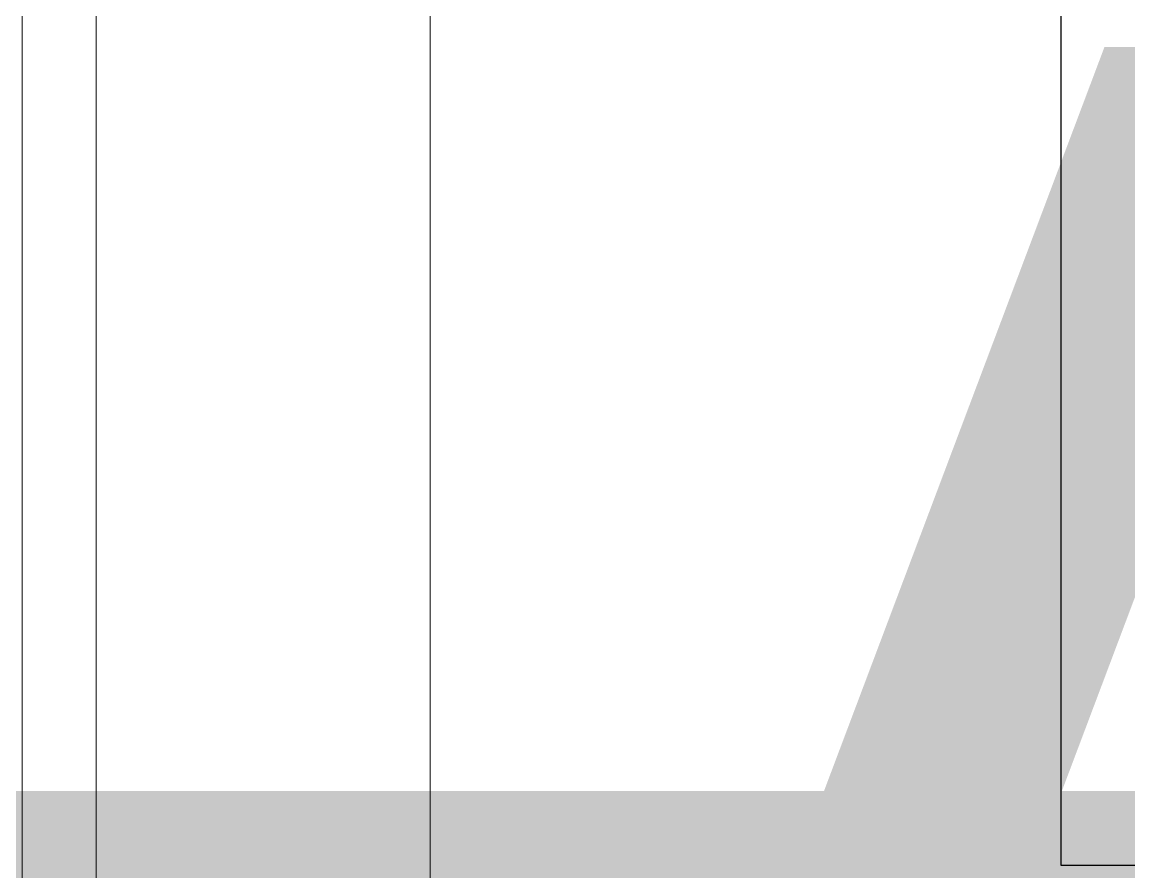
# Model space of a CAD drawing. Header units: millimetres. Extents: x 4739419 to 5837985, y 2291271 to 3446271.
# Drawn here: x 4931562 to 4933053, y 2414032 to 2415177 of the extents above; entities that cross this region are included whole.
import ezdxf

# ---------------------------------------------------------------- set-up
doc = ezdxf.new("R2010")
doc.units = ezdxf.units.MM
doc.layers.get('0').update_dxf_attribs({"color": 255})
doc.layers.add('HEB-Angle joint', color=1, linetype='Continuous')
doc.layers.add('XR-평면도$0$Parking_화물', color=9, linetype='Continuous')
doc.layers.add('XR-평면도$0$A-CNTL', color=9, linetype='Continuous', lineweight=15)
doc.layers.add('XR-평면도$0$A-ELEV-LIN3', color=9, linetype='Continuous', lineweight=18)

# ---------------------------------------------------------------- blocks, each defined once
blk = doc.blocks.new('XR-평면도$0$중심선(210216)')
at = {"layer": 'XR-평면도$0$A-CNTL', "ltscale": 300}
blk.add_lwpolyline([(66000, 206000), (66000, -10000)], dxfattribs=at)
blk = doc.blocks.new('XR-평면도$0$주차구획_1')
at = {"layer": 'XR-평면도$0$Parking_화물'}
blk.add_lwpolyline([(-6000, 1550), (6000, 1550), (6000, -1550), (-6000, -1550)], close=True, dxfattribs=at)
blk = doc.blocks.new('XR-평면도$0$화물주차구획_1F(210411)')
at = {"xscale": -1}
blk.add_blockref('XR-평면도$0$주차구획_1', (12150544, 767113.4), dxfattribs=at)

msp = doc.modelspace()

# ---------------------------------------------------------------- linework, layer by layer
at = {"const_width": 300}
msp.add_lwpolyline([(4932150.2, 2412409.8), (4933124.3, 2414993.7), (4934655.5, 2414993.7)], dxfattribs=at)
at = {"layer": 'HEB-Angle joint', "const_width": 300}
msp.add_lwpolyline([(4903611.8, 2413991.2), (4865461.8, 2413991.2), (4865511.8, 2394416.6), (4898114.5, 2394416.6), (4898114.5, 2377621.7), (4911154.5, 2377621.7), (4911154.5, 2394421.7), (4943111.8, 2394421.7), (4943111.8, 2413991.2), (4905611.8, 2413991.2), (4905611.8, 2410391.2), (4903611.8, 2410391.2), (4903611.8, 2413991.2)], dxfattribs=at)
at = {"layer": 'XR-평면도$0$A-ELEV-LIN3'}
for points in [[(5001611.8, 2425791.2), (5001611.8, 2427291.2), (5000011.8, 2427291.2), (5000011.8, 2426391.2), (4987761.8, 2426391.2), (4987761.8, 2426991.2), (4986461.8, 2426991.2), (4986461.8, 2425291.2), (4987561.8, 2425291.2), (4987561.8, 2413991.2), (4931661.8, 2413991.2), (4931661.8, 2425291.2), (4932761.8, 2425291.2), (4932761.8, 2426991.2), (4931461.8, 2426991.2), (4931461.8, 2426391.2), (4921761.8, 2426391.2), (4921761.8, 2426991.2), (4920461.8, 2426991.2), (4920461.8, 2425291.2), (4921561.8, 2425291.2), (4921561.8, 2413991.2), (4881111.8, 2413991.2)], [(5001611.8, 2425791.2), (5001611.8, 2427291.2), (5000011.8, 2427291.2), (5000011.8, 2426391.2), (4987761.8, 2426391.2), (4987761.8, 2426991.2), (4986461.8, 2426991.2), (4986461.8, 2425291.2), (4987561.8, 2425291.2), (4987561.8, 2413991.2), (4931661.8, 2413991.2), (4931661.8, 2425291.2), (4932761.8, 2425291.2), (4932761.8, 2426991.2), (4931461.8, 2426991.2), (4931461.8, 2426391.2), (4921761.8, 2426391.2), (4921761.8, 2426991.2), (4920461.8, 2426991.2), (4920461.8, 2425291.2), (4921561.8, 2425291.2), (4921561.8, 2413991.2), (4881111.8, 2413991.2)], [(5001611.8, 2425791.2), (5001611.8, 2427291.2), (5000011.8, 2427291.2), (5000011.8, 2426391.2), (4987761.8, 2426391.2), (4987761.8, 2426991.2), (4986461.8, 2426991.2), (4986461.8, 2425291.2), (4987561.8, 2425291.2), (4987561.8, 2413991.2), (4931661.8, 2413991.2), (4931661.8, 2425291.2), (4932761.8, 2425291.2), (4932761.8, 2426991.2), (4931461.8, 2426991.2), (4931461.8, 2426391.2), (4921761.8, 2426391.2), (4921761.8, 2426991.2), (4920461.8, 2426991.2), (4920461.8, 2425291.2), (4921561.8, 2425291.2), (4921561.8, 2413991.2), (4881111.8, 2413991.2)], [(5001511.8, 2425791.2), (5001511.8, 2427191.2), (5000111.8, 2427191.2), (5000111.8, 2426291.2), (4987661.8, 2426291.2), (4987661.8, 2426891.2), (4986561.8, 2426891.2), (4986561.8, 2425391.2), (4987661.8, 2425391.2), (4987661.8, 2413891.2), (4931561.8, 2413891.2), (4931561.8, 2425391.2), (4932661.8, 2425391.2), (4932661.8, 2426891.2), (4931561.8, 2426891.2), (4931561.8, 2426291.2), (4921661.8, 2426291.2)], [(5001511.8, 2425791.2), (5001511.8, 2427191.2), (5000111.8, 2427191.2), (5000111.8, 2426291.2), (4987661.8, 2426291.2), (4987661.8, 2426891.2), (4986561.8, 2426891.2), (4986561.8, 2425391.2), (4987661.8, 2425391.2), (4987661.8, 2413891.2), (4931561.8, 2413891.2), (4931561.8, 2425391.2), (4932661.8, 2425391.2), (4932661.8, 2426891.2), (4931561.8, 2426891.2), (4931561.8, 2426291.2), (4921661.8, 2426291.2)]]:
    msp.add_lwpolyline(points, dxfattribs=at)

# ---------------------------------------------------------------- block references
at = {"color": 2, "rotation": 270}
msp.add_blockref('XR-평면도$0$화물주차구획_1F(210411)', (4167398.5, 14570585.2), dxfattribs=at)
msp.add_blockref('XR-평면도$0$화물주차구획_1F(210411)', (4167398.5, 14570585.2), dxfattribs=at)
msp.add_blockref('XR-평면도$0$화물주차구획_1F(210411)', (4167398.5, 14570585.2), dxfattribs=at)
at = {"layer": 'XR-평면도$0$A-CNTL'}
msp.add_blockref('XR-평면도$0$중심선(210216)', (4866111.8, 2336391.2), dxfattribs=at)

doc.saveas('drawing.dxf')
